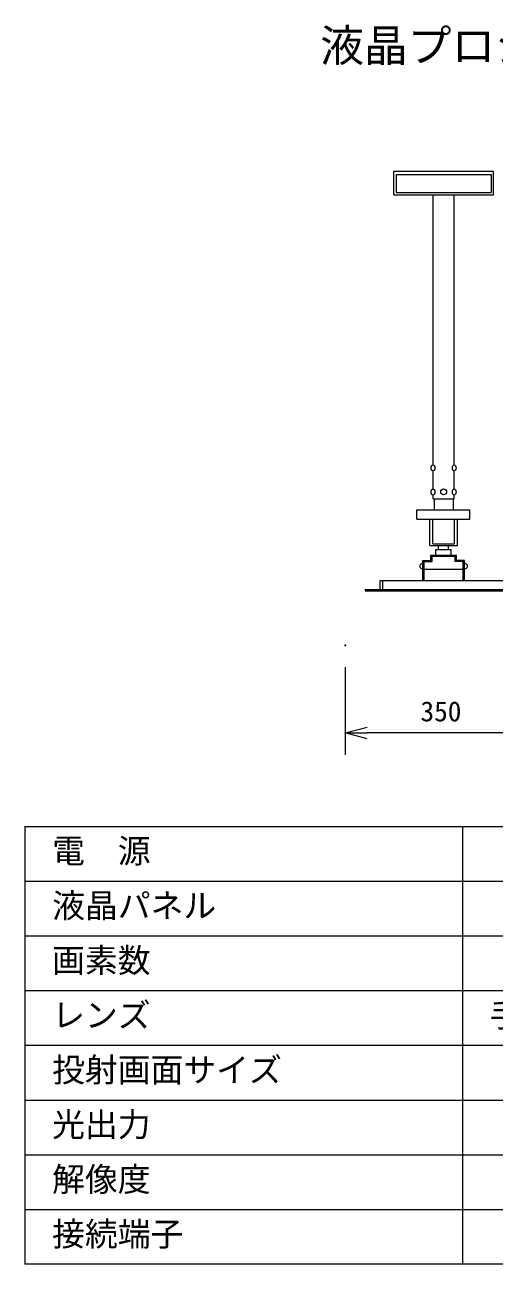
# Model space of a CAD drawing. Units: millimetres, scale not verified. Extents: x -575 to 62, y -110 to 57.
# Drawn here: x -62.5 to -19.6, y -56.5 to 56.8 of the extents above; entities that cross this region are included whole.
import ezdxf
from ezdxf.enums import TextEntityAlignment as Align

# ---------------------------------------------------------------- set-up
doc = ezdxf.new("R2010")
doc.units = ezdxf.units.MM
doc.header["$LTSCALE"] = 0.125
doc.header["$PDMODE"] = 32
doc.header["$PDSIZE"] = 0.0625
for name, color, linetype, lineweight in [('0-0_0', 7, 'Continuous', 18), ('0-1_WAKU', 1, 'Continuous', 18), ('0-3_GAIKEI', 1, 'Continuous', 18), ('0-6_SUNPO', 7, 'Continuous', 9), ('0-7_S1', 1, 'Continuous', 18)]:
    doc.layers.add(name, color=color, linetype=linetype, lineweight=lineweight)
doc.layers.add('0-2_MOJI1', color=7, linetype='Continuous')
doc.layers.add('0-5_DEFPOINTS', color=7, linetype='Continuous')
doc.styles.add('ＭＳ ゴシック', font='')
doc.styles.get('ＭＳ ゴシック').set_extended_font_data('MS Gothic')

# ---------------------------------------------------------------- blocks, each defined once
blk = doc.blocks.new('_OPEN30')
at = {"layer": '0-0_0', "lineweight": 9}
blk.add_line((0, 0), (-1, 0), dxfattribs=at)
blk.add_lwpolyline([(-1, 0.26795), (0, 0), (-1, -0.26795)], dxfattribs=at)
blk = doc.blocks.new('D8')
at = {"layer": '0-5_DEFPOINTS'}
for p in [(-36.2263, 7.3917), (-18.7263, 7.3917), (-36.2263, -0.6083)]:
    blk.add_point(p, dxfattribs=at)
at = {"layer": '0-6_SUNPO'}
for p, q in [((-36.2263, 5.3917), (-36.2263, -2.6083)), ((-18.7263, 5.3917), (-18.7263, -2.6083)), ((-20.7263, -0.6083), (-34.2263, -0.6083))]:
    blk.add_line(p, q, dxfattribs=at)
at = {"layer": '0-6_SUNPO', "xscale": 2, "yscale": 2, "rotation": 180}
blk.add_blockref('_OPEN30', (-36.2263, -0.6083), dxfattribs=at)
at = {"layer": '0-6_SUNPO', "xscale": 2, "yscale": 2}
blk.add_blockref('_OPEN30', (-18.7263, -0.6083), dxfattribs=at)
at = {"layer": '0-6_SUNPO', "style": 'ＭＳ ゴシック'}
blk.add_text('350', height=1.833, dxfattribs=at).set_placement((-29.3513, -0.1083), align=Align.BOTTOM_LEFT)

msp = doc.modelspace()

# ---------------------------------------------------------------- linework, layer by layer
at = {"layer": '0-1_WAKU', "color": 4}
for p, q in [((-62.5257, -16.4913), (-62.5257, -56.4913)), ((-62.5257, -16.4913), (62.4743, -16.4913)), ((-22.5257, -16.4913), (-22.5257, -56.4913)), ((62.4743, -56.4913), (-62.5257, -56.4913))]:
    msp.add_line(p, q, dxfattribs=at)
at = {"layer": '0-1_WAKU'}
for p, q in [((-62.5257, -21.4913), (62.4743, -21.4913)), ((-62.5257, -26.4913), (62.4743, -26.4913)), ((-62.5257, -31.4913), (62.4743, -31.4913)), ((-62.5257, -36.4913), (62.4743, -36.4913)), ((-62.5257, -41.4913), (62.4743, -41.4913)), ((-62.5257, -46.4913), (62.4743, -46.4913)), ((-62.5257, -51.4913), (62.4743, -51.4913))]:
    msp.add_line(p, q, dxfattribs=at)
at = {"layer": '0-3_GAIKEI'}
msp.add_line((-22.4554, 6.9809), (-26.0236, 6.9809), dxfattribs=at)
at = {"layer": '0-3_GAIKEI', "color": 7}
msp.add_line((-16.7269, 5.0096), (-31.4157, 5.0096), dxfattribs=at)
at = {"layer": '0-7_S1'}
for p, q in [((-28.796, 41.2241), (-28.796, 43.351)), ((-19.6829, 43.351), (-28.796, 43.351)), ((-28.5858, 43.0745), (-28.5858, 41.4342)), ((-28.5858, 43.0745), (-19.8932, 43.0745)), ((-19.8932, 43.0745), (-19.8932, 41.4342)), ((-19.6829, 41.2241), (-19.6829, 43.351)), ((-28.796, 41.2241), (-19.6829, 41.2241)), ((-28.5858, 41.4342), (-19.8932, 41.4342)), ((-25.2017, 16.5399), (-25.2017, 41.2351)), ((-23.2773, 16.5408), (-23.2773, 41.2351)), ((-25.2017, 14.3292), (-25.2017, 15.9934)), ((-23.2773, 14.3301), (-23.2773, 15.9926)), ((-25.2017, 13.4313), (-25.2017, 13.7827)), ((-23.2773, 13.4313), (-23.2773, 13.7819)), ((-25.2017, 13.4313), (-23.2773, 13.4313)), ((-25.0957, 13.4313), (-25.0957, 12.4495)), ((-23.3833, 13.4313), (-23.3833, 12.4495)), ((-26.6944, 12.4495), (-21.8358, 12.4495)), ((-26.6944, 11.5777), (-26.6944, 12.4495)), ((-26.6944, 11.5777), (-21.8358, 11.5777)), ((-25.507, 9.186), (-25.507, 11.5777)), ((-25.2149, 9.3198), (-25.2149, 11.5777)), ((-23.264, 9.3198), (-23.264, 11.5777)), ((-22.972, 9.186), (-22.972, 11.5777)), ((-21.8358, 11.5777), (-21.8358, 12.4495)), ((-25.507, 9.186), (-22.972, 9.186)), ((-25.2149, 9.3198), (-23.264, 9.3198)), ((-24.7258, 8.7895), (-24.7258, 9.186)), ((-23.8044, 8.7895), (-23.8044, 9.186)), ((-25.4171, 8.2908), (-23.0618, 8.2908)), ((-25.4171, 7.792), (-25.4171, 8.2908)), ((-25.2945, 7.7207), (-25.2945, 8.2042)), ((-25.2945, 8.2042), (-23.1844, 8.2042)), ((-23.1844, 7.7207), (-23.1844, 8.2042)), ((-23.0618, 7.792), (-23.0618, 8.2908)), ((-26.1461, 7.792), (-25.4171, 7.792)), ((-26.1461, 5.9562), (-26.1461, 7.792)), ((-26.0236, 5.9562), (-26.0236, 7.792)), ((-26.0236, 7.7207), (-25.2945, 7.7207)), ((-22.4554, 7.7207), (-23.1844, 7.7207)), ((-22.4554, 5.9562), (-22.4554, 7.792)), ((-30.066, 5.9562), (-30.066, 5.1232)), ((-17.5412, 5.9562), (-30.066, 5.9562)), ((-29.8188, 5.9562), (-29.8188, 5.1232)), ((-31.4225, 5.1232), (-31.4225, 5.0096)), ((-17.7885, 5.1232), (-31.4225, 5.1232)), ((-16.7377, 5.0096), (-31.4225, 5.0096))]:
    msp.add_line(p, q, dxfattribs=at)
for points in [[(-23.5484, 8.2908), (-23.5484, 8.7895), (-24.9817, 8.7895), (-24.9817, 8.2908)], [(-22.3328, 5.9562), (-22.3328, 7.792), (-23.0618, 7.792)]]:
    msp.add_lwpolyline(points, dxfattribs=at)
msp.add_circle((-24.2401, 14.0777), 0.2698, dxfattribs=at)
for centre, start, end in [((-26.1696, 7.2885), 84.54252, 275.45748), ((-22.3094, 7.2885), 264.54252, 95.45748)]:
    msp.add_arc(centre, 0.2461, start, end, dxfattribs=at)
for centre in [(-25.2156, 16.2667), (-23.2734, 16.2667), (-25.2156, 14.056), (-23.2734, 14.056)]:
    msp.add_ellipse(centre, major_axis=(0, 0.2742), ratio=0.619048, dxfattribs=at)

# ---------------------------------------------------------------- block references
at = {"layer": '0-6_SUNPO'}
msp.add_blockref('D8', (2.9925, -7.3373), dxfattribs=at)

# ---------------------------------------------------------------- texts
at = {"layer": '0-2_MOJI1', "style": 'ＭＳ ゴシック'}
for s, height, p in [('液晶プロジェクター天吊り金具付', 2.933, (-35.5257, 52.5087)), ('電\u3000源', 2.199, (-60.0257, -20.4913)), ('液晶パネル', 2.199, (-60.0257, -25.4913)), ('画素数', 2.199, (-60.0257, -30.4913)), ('レンズ', 2.199, (-60.0257, -35.4913)), ('手動ズーム・手動フォーカスレンズ', 2.199, (-20.0257, -35.4913)), ('投射画面サイズ', 2.199, (-60.0257, -40.4913)), ('光出力', 2.199, (-60.0257, -45.4913)), ('解像度', 2.199, (-60.0257, -50.4913)), ('接続端子', 2.199, (-60.0257, -55.4913))]:
    msp.add_text(s, height=height, dxfattribs=at).set_placement(p, align=Align.BOTTOM_LEFT)

doc.saveas('drawing.dxf')
